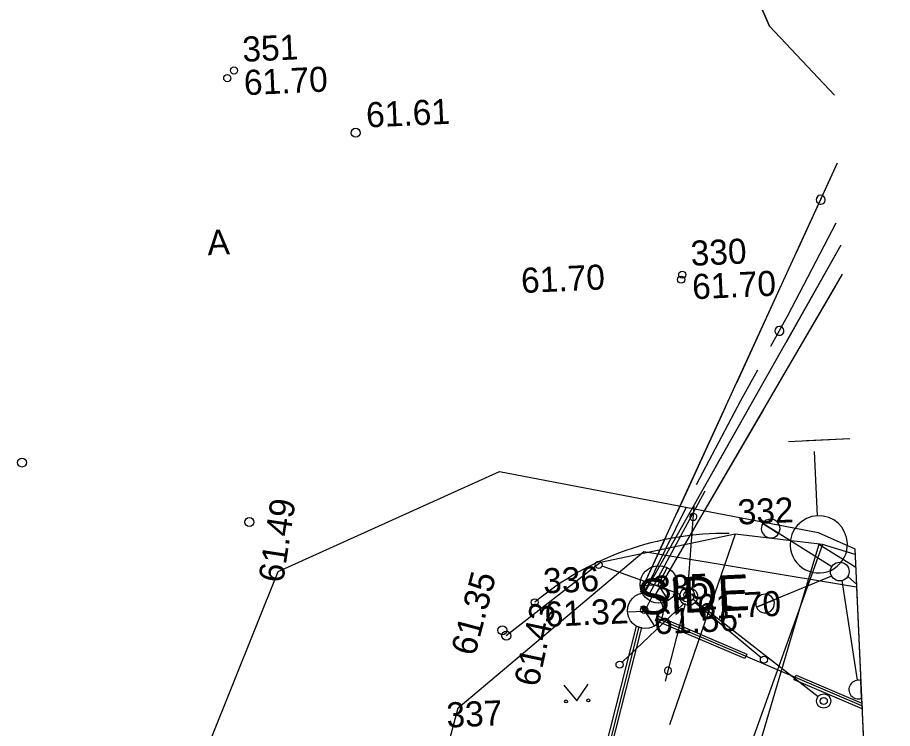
# Model space of a CAD drawing. Extents: x 641511 to 641623, y 6457493 to 6457722.
# Drawn here: x 641598.16 to 641622.59, y 6457515.49 to 6457535.34 of the extents above; entities that cross this region are included whole.
import ezdxf

# ---------------------------------------------------------------- set-up
doc = ezdxf.new("R2010")
doc.units = 0
for name, color, linetype in [('Level 10', 7, 'Continuous'), ('Level 11', 7, 'Continuous'), ('Level 12', 7, 'Continuous'), ('Level 14', 7, 'Continuous'), ('Level 17', 7, 'Continuous'), ('Level 18', 7, 'Continuous'), ('Level 19', 7, 'Continuous'), ('Level 2', 7, 'Continuous'), ('Level 20', 7, 'Continuous'), ('Level 21', 7, 'Continuous'), ('Level 22', 7, 'Continuous'), ('Level 23', 7, 'Continuous'), ('Level 26', 7, 'Continuous'), ('Level 3', 7, 'Continuous'), ('Level 30', 7, 'Continuous'), ('Level 33', 7, 'Continuous'), ('Level 34', 7, 'Continuous'), ('Level 38', 7, 'Continuous'), ('Level 4', 7, 'Continuous'), ('Level 40', 7, 'Continuous'), ('Level 5', 7, 'Continuous'), ('Level 63', 7, 'Continuous'), ('Level 8', 7, 'Continuous')]:
    doc.layers.add(name, color=color, linetype=linetype)

# ---------------------------------------------------------------- blocks, each defined once
blk = doc.blocks.new('SIDE_N')
at = {"layer": 'Level 11'}
for p, q in [((0, 0), (1925, 0)), ((1925, 0), (1675, 0)), ((1675, 0), (1925, 0)), ((2175, 0), (1925, 0)), ((1925, 0), (2175, 0))]:
    blk.add_line(p, q, dxfattribs=at)
for start, end in [(0, 180), (180, 0)]:
    blk.add_arc((1925, 0), 250, start, end, dxfattribs=at)
blk = doc.blocks.new('PP3')
at = {"layer": 'Level 11'}
blk.add_circle((0, 0), 250, dxfattribs=at)
blk = doc.blocks.new('OS')
at = {"layer": 'Level 18'}
for p, q in [((-17, -9), (241, 438)), ((-500, -9), (-17, -9)), ((-17, -9), (233, -442))]:
    blk.add_line(p, q, dxfattribs=at)
blk.add_circle((0, 0), 500, dxfattribs=at)
blk = doc.blocks.new('SIDE_0')
at = {"layer": 'Level 12'}
for p, q in [((0, 0), (1925, 0)), ((1925, 0), (1675, 0)), ((1675, 0), (1925, 0)), ((2175, 0), (1925, 0)), ((1925, 0), (2175, 0))]:
    blk.add_line(p, q, dxfattribs=at)
for start, end in [(0, 180), (180, 0)]:
    blk.add_arc((1925, 0), 250, start, end, dxfattribs=at)
blk = doc.blocks.new('PP4')
at = {"layer": 'Level 12'}
blk.add_circle((0, 0), 250, dxfattribs=at)
blk = doc.blocks.new('OS0')
at = {"layer": 'Level 20'}
for p, q in [((-17, -9), (241, 438)), ((-500, -9), (-17, -9)), ((-17, -9), (233, -442))]:
    blk.add_line(p, q, dxfattribs=at)
blk.add_circle((0, 0), 500, dxfattribs=at)
blk = doc.blocks.new('NOOLS')
at = {"layer": 'Level 63'}
blk.add_line((250, 0), (2491, 0), dxfattribs=at)
for start, end in [(0, 180), (180, 0)]:
    blk.add_arc((2184, 0), 100, start, end, dxfattribs=at)
blk = doc.blocks.new('MURU0')
at = {"layer": 'Level 63'}
for p, q in [((-463, 607), (0, 0)), ((0, 0), (446, 607))]:
    blk.add_line(p, q, dxfattribs=at)
for centre in [(-401, 0), (428, 0)]:
    blk.add_circle(centre, 55, dxfattribs=at)
blk = doc.blocks.new('SIDE')
at = {"layer": 'Level 63'}
for start, end in [(0, 180), (180, 0)]:
    blk.add_arc((0, 0), 125, start, end, dxfattribs=at)
blk = doc.blocks.new('NOOLS0')
at = {"layer": 'Level 63'}
blk.add_line((250, 0), (2491, 0), dxfattribs=at)
for start, end in [(0, 180), (180, 0)]:
    blk.add_arc((2184, 0), 100, start, end, dxfattribs=at)
blk = doc.blocks.new('MURU3')
at = {"layer": 'Level 63'}
for p, q in [((-463, 607), (0, 0)), ((0, 0), (446, 607))]:
    blk.add_line(p, q, dxfattribs=at)
for centre in [(-401, 0), (428, 0)]:
    blk.add_circle(centre, 55, dxfattribs=at)
blk = doc.blocks.new('SIDE0')
at = {"layer": 'Level 63'}
for start, end in [(0, 180), (180, 0)]:
    blk.add_arc((0, 0), 125, start, end, dxfattribs=at)
blk = doc.blocks.new('PRAUD0')
at = {"layer": 'Level 4'}
blk.add_line((0, 0.8), (0, 2.6), dxfattribs=at)
for start, end in [(0, 180), (180, 0)]:
    blk.add_arc((0, 0), 0.8, start, end, dxfattribs=at)

msp = doc.modelspace()

# ---------------------------------------------------------------- linework, layer by layer
at = {"layer": 'Level 10'}
for points in [[(641605.195, 6457496.287), (641610.465, 6457516.063), (641615.644, 6457520.428), (641621.587, 6457519.443)], [(641621.587, 6457519.443), (641622.589, 6457497.066), (641605.195, 6457496.287)]]:
    msp.add_lwpolyline(points, dxfattribs=at)
at = {"layer": 'Level 11'}
msp.add_line((641621.34, 6457519.734), (641621.584, 6457519.518), dxfattribs=at)
msp.add_lwpolyline([(641621.726, 6457516.328), (641621.704, 6457516.824)], dxfattribs=at)
msp.add_arc((641621.634, 6457516.573), 0.261, 74.5058, 290.6222, dxfattribs=at)
at = {"layer": 'Level 12'}
msp.add_line((641621.34, 6457519.734), (641621.584, 6457519.518), dxfattribs=at)
msp.add_lwpolyline([(641621.726, 6457516.328), (641621.704, 6457516.824)], dxfattribs=at)
msp.add_arc((641621.634, 6457516.573), 0.261, 74.5058, 290.6222, dxfattribs=at)
at = {"layer": 'Level 14'}
msp.add_line((641620.19, 6457523.525), (641621.402, 6457523.579), dxfattribs=at)
msp.add_line((641620.19, 6457523.525), (641621.402, 6457523.579), dxfattribs=at)
at = {"layer": 'Level 17'}
msp.add_line((641620.19, 6457523.525), (641621.402, 6457523.579), dxfattribs=at)
msp.add_line((641620.19, 6457523.525), (641621.402, 6457523.579), dxfattribs=at)
at = {"layer": 'Level 19'}
msp.add_line((641619.69, 6457523.502), (641621.402, 6457523.579), dxfattribs=at)
msp.add_line((641619.69, 6457523.502), (641621.402, 6457523.579), dxfattribs=at)
at = {"layer": 'Level 21'}
for p, q in [((641616.667, 6457519.226), (641614.48, 6457520.02)), ((641621.614, 6457516.833), (641621.186, 6457519.617)), ((641616.741, 6457518.958), (641615.043, 6457517.337)), ((641617.077, 6457519.005), (641618.923, 6457517.471))]:
    msp.add_line(p, q, dxfattribs=at)
for centre in [(641614.386, 6457520.054), (641619, 6457517.407), (641614.971, 6457517.268)]:
    msp.add_circle(centre, 0.1, dxfattribs=at)
at = {"layer": 'Level 22'}
msp.add_line((641617.02, 6457519.094), (641620.511, 6457516.376), dxfattribs=at)
msp.add_line((641617.02, 6457519.094), (641620.511, 6457516.376), dxfattribs=at)
for centre in [(641616.862, 6457519.217), (641616.862, 6457519.217), (641620.669, 6457516.253), (641620.669, 6457516.253)]:
    msp.add_circle(centre, 0.2, dxfattribs=at)
at = {"layer": 'Level 23'}
msp.add_line((641621.614, 6457516.833), (641621.186, 6457519.617), dxfattribs=at)
at = {"layer": 'Level 26'}
for p, q in [((641619.908, 6457528.775), (641621.057, 6457531.28)), ((641619.908, 6457528.775), (641621.057, 6457531.28)), ((641619.669, 6457527.019), (641621.014, 6457529.608)), ((641619.669, 6457527.019), (641621.014, 6457529.608)), ((641619.62, 6457526.266), (641621.159, 6457528.991)), ((641619.62, 6457526.266), (641621.159, 6457528.991)), ((641618.24, 6457525.14), (641619.595, 6457528.093)), ((641618.24, 6457525.14), (641619.595, 6457528.093)), ((641619.372, 6457525.042), (641621.008, 6457527.849)), ((641619.372, 6457525.042), (641621.008, 6457527.849)), ((641619.194, 6457526.161), (641619.669, 6457527.019)), ((641619.194, 6457526.161), (641619.669, 6457527.019)), ((641617.652, 6457522.784), (641619.251, 6457525.613)), ((641617.652, 6457522.784), (641619.251, 6457525.613)), ((641618.355, 6457524.646), (641618.831, 6457525.505)), ((641618.355, 6457524.646), (641618.831, 6457525.505)), ((641617.116, 6457522.296), (641618.355, 6457524.646)), ((641617.116, 6457522.296), (641618.355, 6457524.646)), ((641616.573, 6457521.504), (641617.928, 6457524.458)), ((641616.573, 6457521.504), (641617.928, 6457524.458)), ((641617.357, 6457521.587), (641618.994, 6457524.394)), ((641617.357, 6457521.587), (641618.994, 6457524.394)), ((641615.816, 6457519.262), (641617.362, 6457522.123)), ((641615.816, 6457519.262), (641617.362, 6457522.123)), ((641615.659, 6457519.275), (641616.833, 6457521.658)), ((641615.659, 6457519.275), (641616.833, 6457521.658)), ((641615.962, 6457519.195), (641616.979, 6457520.939)), ((641615.962, 6457519.195), (641616.979, 6457520.939)), ((641615.558, 6457519.291), (641616.26, 6457520.822)), ((641615.558, 6457519.291), (641616.26, 6457520.822))]:
    msp.add_line(p, q, dxfattribs=at)
for points in [[(641618.465, 6457517.437), (641615.973, 6457518.501), (641616.028, 6457518.629), (641618.52, 6457517.565)], [(641618.465, 6457517.437), (641615.973, 6457518.501), (641616.028, 6457518.629), (641618.52, 6457517.565)], [(641615.578, 6457518.305), (641614.418, 6457513.73), (641614.282, 6457513.765), (641615.442, 6457518.339)], [(641615.578, 6457518.305), (641614.418, 6457513.73), (641614.282, 6457513.765), (641615.442, 6457518.339)]]:
    msp.add_lwpolyline(points, close=True, dxfattribs=at)
for points in [[(641621.739, 6457516.039), (641619.845, 6457516.848), (641619.9, 6457516.977), (641621.732, 6457516.194)], [(641621.739, 6457516.039), (641619.845, 6457516.848), (641619.9, 6457516.977), (641621.732, 6457516.194)], [(641621.732, 6457516.194), (641621.739, 6457516.039)], [(641621.732, 6457516.194), (641621.739, 6457516.039)]]:
    msp.add_lwpolyline(points, dxfattribs=at)
at = {"layer": 'Level 3'}
for centre in [(641604.205, 6457533.857), (641604.205, 6457533.857), (641616.72, 6457528.157), (641616.72, 6457528.157), (641616.862, 6457519.217), (641616.862, 6457519.217), (641612.6, 6457519.009), (641615.655, 6457518.8), (641615.655, 6457518.8), (641620.669, 6457516.253), (641620.669, 6457516.253)]:
    msp.add_circle(centre, 0.1, dxfattribs=at)
at = {"layer": 'Level 30'}
for centre in [(641607.603, 6457532.12), (641598.287, 6457522.912), (641604.635, 6457521.249), (641611.699, 6457518.227), (641611.807, 6457518.076)]:
    msp.add_circle(centre, 0.125, dxfattribs=at)
at = {"layer": 'Level 33'}
for p, q in [((641621.736, 6457516.117), (641616, 6457518.565)), ((641621.736, 6457516.117), (641616, 6457518.565)), ((641621.736, 6457516.117), (641616, 6457518.565)), ((641621.736, 6457516.117), (641616, 6457518.565)), ((641615.51, 6457518.322), (641612.821, 6457507.719)), ((641615.51, 6457518.322), (641612.821, 6457507.719)), ((641615.51, 6457518.322), (641612.821, 6457507.719)), ((641615.51, 6457518.322), (641612.821, 6457507.719))]:
    msp.add_line(p, q, dxfattribs=at)
for points in [[(641615.558, 6457519.291), (641621.057, 6457531.28)], [(641615.558, 6457519.291), (641621.057, 6457531.28)], [(641615.558, 6457519.291), (641621.057, 6457531.28)], [(641615.558, 6457519.291), (641621.057, 6457531.28)], [(641615.683, 6457519.3), (641621.159, 6457528.991)], [(641615.683, 6457519.3), (641621.159, 6457528.991)], [(641615.962, 6457519.195), (641621.196, 6457528.171)], [(641615.962, 6457519.195), (641621.196, 6457528.171)], [(641615.962, 6457519.195), (641621.196, 6457528.171)], [(641615.962, 6457519.195), (641621.196, 6457528.171)]]:
    msp.add_lwpolyline(points, dxfattribs=at)
at = {"layer": 'Level 34'}
for centre in [(641604.018, 6457533.646), (641604.018, 6457533.646), (641616.689, 6457528.019), (641616.689, 6457528.019)]:
    msp.add_circle(centre, 0.1, dxfattribs=at)
at = {"layer": 'Level 38'}
for points in [[(641598.616, 6457495.993), (641603.553, 6457515.158), (641605.443, 6457519.866), (641611.617, 6457522.664), (641620.513, 6457520.961), (641621.539, 6457520.503)], [(641621.539, 6457520.503), (641622.589, 6457497.066), (641598.616, 6457495.993)]]:
    msp.add_lwpolyline(points, dxfattribs=at)
at = {"layer": 'Level 4'}
for p, q in [((641620.53, 6457520.627), (641620.07, 6457519.077)), ((641620.53, 6457520.627), (641620.53, 6457520.627)), ((641621.563, 6457519.983), (641620.53, 6457520.627)), ((641620.07, 6457519.077), (641617.227, 6457509.491))]:
    msp.add_line(p, q, dxfattribs=at)
at = {"layer": 'Level 40'}
for points in [[(641605.195, 6457496.287), (641610.465, 6457516.063), (641615.644, 6457520.428), (641621.587, 6457519.443)], [(641621.587, 6457519.443), (641622.589, 6457497.066), (641605.195, 6457496.287)]]:
    msp.add_lwpolyline(points, dxfattribs=at)
at = {"layer": 'Level 5'}
for p, q in [((641618.195, 6457520.909), (641616.365, 6457515.592)), ((641620.636, 6457520.627), (641618.585, 6457514.911))]:
    msp.add_line(p, q, dxfattribs=at)
for points in [[(641618.333, 6457554.804), (641616.615, 6457546.911), (641616.379, 6457543.686), (641617.281, 6457539.381), (641619.156, 6457535.1), (641620.972, 6457533.17)], [(641620.972, 6457533.17), (641619.156, 6457535.1), (641617.281, 6457539.381), (641616.379, 6457543.686), (641616.615, 6457546.911), (641618.333, 6457554.804)], [(641618.333, 6457554.804), (641616.615, 6457546.911), (641616.379, 6457543.686), (641617.281, 6457539.381), (641619.156, 6457535.1), (641620.972, 6457533.17)], [(641621.547, 6457520.34), (641620.636, 6457520.627), (641618.195, 6457520.909), (641614.44, 6457520.117), (641611.807, 6457518.076)]]:
    msp.add_lwpolyline(points, dxfattribs=at)
at = {"layer": 'Level 63'}
msp.add_line((641620.53, 6457520.627), (641620.53, 6457520.627), dxfattribs=at)
at = {"layer": 'Level 8'}
msp.add_arc((641617.933, 6457512.581), 8.352, 89.3345, 129.6815, dxfattribs=at)

# ---------------------------------------------------------------- block references
at = {"layer": 'Level 11', "yscale": 0.0010443422056258672}
for name, p, xscale, rotation in [('SIDE_N', (641620.892, 6457520.002), 0.0010443422056258672, 147.96144382898422), ('SIDE_N', (641620.89, 6457519.739), 0.001044342205625867, -157.60583188731061), ('PP3', (641621.117, 6457519.869), 0.0010443422056258672, 2.4839587914381798)]:
    msp.add_blockref(name, p, dxfattribs=dict(at, xscale=xscale, rotation=rotation))
at = {"layer": 'Level 12'}
for name, p, xscale, yscale, rotation in [('SIDE_0', (641620.892, 6457520.002), 0.0010443422056258672, 0.0010443422056258672, 147.96144382898422), ('SIDE_0', (641620.89, 6457519.739), 0.001044342205625867, 0.0010443422056258672, -157.60583188731061), ('PP4', (641621.117, 6457519.869), 0.0010443422056258672, 0.0010443422056258672, 2.4839587914381798), ('PP4', (641616.898, 6457519.171), 0.0009999015799069047, 0.0009999015799069047, 2.563958791437375), ('MURU0', (641613.778, 6457516.255), 0.0007499261849301786, 0.0007499261849301787, 2.5639587914373747), ('MURU3', (641613.778, 6457516.255), 0.0007499261849301786, 0.0007499261849301787, 2.5639587914373747)]:
    msp.add_blockref(name, p, dxfattribs=dict(at, xscale=xscale, yscale=yscale, rotation=rotation))
at = {"layer": 'Level 18', "xscale": 0.0010443422056258672, "yscale": 0.0010443422056258672, "rotation": 2.4839587914381798}
msp.add_blockref('OS', (641616.065, 6457519.508), dxfattribs=at)
at = {"layer": 'Level 20'}
for p, xscale, yscale, rotation in [((641616.065, 6457519.508), 0.0010443422056258672, 0.0010443422056258672, 2.4839587914381798), ((641615.689, 6457518.775), 0.0009999015799069047, 0.0009999015799069047, 2.563958791437375)]:
    msp.add_blockref('OS0', p, dxfattribs=dict(at, xscale=xscale, yscale=yscale, rotation=rotation))
at = {"layer": 'Level 22', "xscale": 0.000999901579906905}
for name, yscale, rotation in [('NOOLS', 0.0009999015799069051, 85.64974072564702), ('NOOLS0', 0.0009999015799069051, 85.64974072564702), ('NOOLS', 0.0009999015799069047, -104.37374948461937), ('NOOLS0', 0.0009999015799069047, -104.37374948461937)]:
    msp.add_blockref(name, (641616.862, 6457519.217), dxfattribs=dict(at, yscale=yscale, rotation=rotation))
at = {"layer": 'Level 26', "xscale": 0.000999901579906905, "yscale": 0.000999901579906905, "rotation": 2.5639587914373747}
for name, p in [('SIDE', (641620.585, 6457530.252)), ('SIDE0', (641620.585, 6457530.252)), ('SIDE', (641619.432, 6457526.59)), ('SIDE0', (641619.432, 6457526.59))]:
    msp.add_blockref(name, p, dxfattribs=at)
at = {"layer": 'Level 4', "xscale": 0.9999015799069048, "yscale": 0.9999015799069049, "rotation": 2.5639587914373747}
msp.add_blockref('PRAUD0', (641620.53, 6457520.627), dxfattribs=at)
msp.add_blockref('PRAUD0', (641620.53, 6457520.627), dxfattribs=at)

# ---------------------------------------------------------------- texts
at = {"layer": 'Level 2'}
for s, p in [(' 351', (641604.195, 6457534.09)), (' 351', (641604.195, 6457534.09)), (' 330', (641616.709, 6457528.391)), (' 330', (641616.709, 6457528.391)), (' 332', (641618.02, 6457521.166)), (' 332', (641618.02, 6457521.166)), (' 336', (641612.59, 6457519.242)), (' 335', (641615.645, 6457519.033)), (' 335', (641615.645, 6457519.033)), (' 337', (641609.891, 6457515.498)), (' 337', (641609.891, 6457515.498))]:
    msp.add_text(s, height=0.6999, rotation=2.564, dxfattribs=at).set_placement(p)
at = {"layer": 'Level 30'}
for s, rotation, p in [('61.61', 2.564, (641607.908, 6457532.267)), ('61.49', 81.2472, (641605.574, 6457519.531)), ('61.35', 75.1999, (641610.93, 6457517.484)), ('61.43', 77.9724, (641612.701, 6457516.623))]:
    msp.add_text(s, height=0.6999, rotation=rotation, dxfattribs=at).set_placement(p)
at = {"layer": 'Level 33'}
msp.add_text('SIDE', height=0.9999, rotation=2.564, dxfattribs=at).set_placement((641615.495, 6457518.655))
msp.add_text('SIDE', height=0.9999, rotation=2.564, dxfattribs=at).set_placement((641615.495, 6457518.655))
at = {"layer": 'Level 34'}
for p in [(641604.237, 6457533.157), (641604.237, 6457533.157), (641611.974, 6457527.632), (641611.974, 6457527.632)]:
    msp.add_text(' 61.70', height=0.6999, rotation=2.564, dxfattribs=at).set_placement(p)
at = {"layer": 'Level 4'}
for s, p in [(' 61.70', (641604.237, 6457533.157)), (' 61.70', (641604.237, 6457533.157)), (' 61.70', (641616.751, 6457527.458)), (' 61.70', (641616.751, 6457527.458)), (' 61.70', (641616.893, 6457518.517)), (' 61.70', (641616.893, 6457518.517)), (' 61.32', (641612.632, 6457518.31)), (' 61.56', (641615.687, 6457518.101)), (' 61.56', (641615.687, 6457518.101))]:
    msp.add_text(s, height=0.6999, rotation=2.564, dxfattribs=at).set_placement(p)
at = {"layer": 'Level 8'}
msp.add_text('A', height=0.7, rotation=2.564, dxfattribs=at).set_placement((641603.476, 6457528.7))
msp.add_text('A', height=0.7, rotation=2.564, dxfattribs=at).set_placement((641603.476, 6457528.7))

doc.saveas('drawing.dxf')
